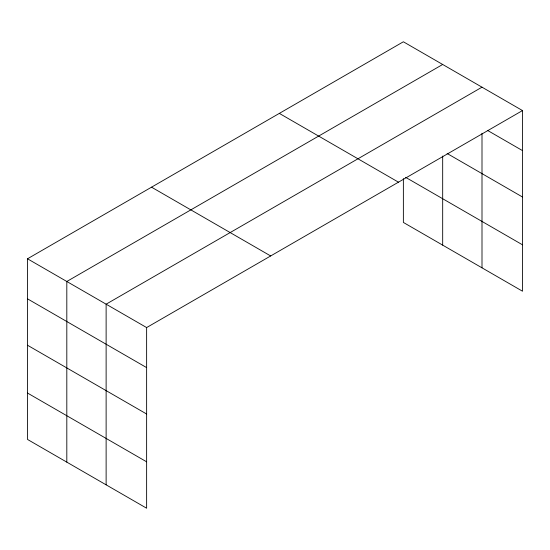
<?xml version="1.0" encoding="UTF-8"?>
<svg xmlns="http://www.w3.org/2000/svg" width="550" height="550" viewBox="0 0 550 550"><rect width="100%" height="100%" fill="white"/><g stroke="black" fill="none" stroke-linecap="round" stroke-linejoin="round"><path stroke-width="0.82" d="M27.5 258.789L146.63 327.566L146.63 508.221L27.5 439.436L27.5 258.789L403.37 41.779L522.5 110.564L522.5 291.211L403.37 222.434L403.37 178.613M442.681 64.481L66.811 281.483L66.811 462.138M481.999 87.175L106.123 304.184L106.123 484.832M146.63 327.566L522.5 110.564M487.884 130.618L522.5 150.604M447.136 153.491L522.5 197.003M405.598 177.32L522.5 244.812M279.331 113.396L398.461 182.174M151.539 187.179L270.669 255.956M27.5 298.836L146.63 367.613M27.5 345.235L146.63 414.013M27.5 393.037L146.63 461.814M481.999 133.238L481.999 267.822M442.681 156.042L442.681 245.128"/></g></svg>
